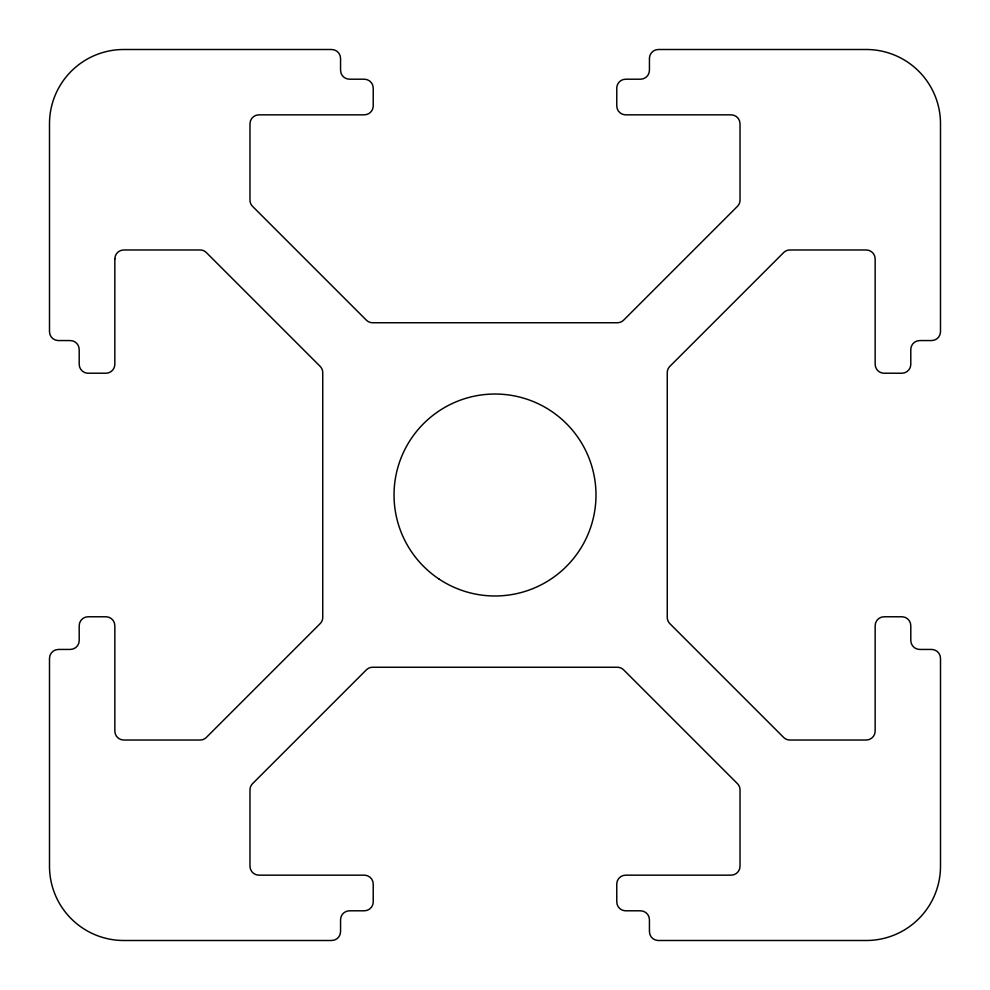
<?xml version="1.0" encoding="UTF-8"?>
<svg xmlns="http://www.w3.org/2000/svg" width="990" height="990" viewBox="0 0 990 990"><rect width="100%" height="100%" fill="white"/><g stroke="black" fill="none" stroke-linecap="round" stroke-linejoin="round"><path stroke-width="1.49" d="M114.84 258.885L114.828 364.877A8.91 8.91 0 0 1 105.93 373.23L87.553 373.218A8.91 8.91 0 0 1 79.2 364.32L79.2 349.47A8.91 8.91 0 0 0 70.29 340.56L57.853 340.548A8.91 8.91 0 0 1 49.5 331.65L49.5 123.75A74.25 74.25 0 0 1 123.75 49.5L331.65 49.5A8.91 8.91 0 0 1 340.56 58.41L340.56 70.29A8.91 8.91 0 0 0 349.47 79.2L364.32 79.2A8.91 8.91 0 0 1 373.23 88.11L373.218 106.487A8.91 8.91 0 0 1 364.32 114.84L258.885 114.84A8.91 8.91 0 0 0 249.975 123.75L249.975 200.079A8.91 8.91 0 0 0 252.586 206.378L366.337 320.129A8.91 8.91 0 0 0 372.636 322.74L617.364 322.74A8.91 8.91 0 0 0 623.663 320.129L737.414 206.378A8.91 8.91 0 0 0 740.025 200.079L740.025 123.75A8.91 8.91 0 0 0 731.115 114.84L625.123 114.828A8.91 8.91 0 0 1 616.77 105.93L616.782 87.553A8.91 8.91 0 0 1 625.68 79.2L640.53 79.2A8.91 8.91 0 0 0 649.44 70.29L649.452 57.853A8.91 8.91 0 0 1 658.35 49.5L866.25 49.5A74.25 74.25 0 0 1 940.5 123.75L940.488 332.207A8.91 8.91 0 0 1 931.59 340.56L919.71 340.56A8.91 8.91 0 0 0 910.8 349.47L910.788 364.877A8.91 8.91 0 0 1 901.89 373.23L883.513 373.218A8.91 8.91 0 0 1 875.16 364.32L875.16 258.885A8.91 8.91 0 0 0 866.25 249.975L789.921 249.975A8.91 8.91 0 0 0 783.622 252.586L669.871 366.337A8.91 8.91 0 0 0 667.26 372.636L667.26 617.364A8.91 8.91 0 0 0 669.871 623.663L783.622 737.414A8.91 8.91 0 0 0 789.921 740.025L866.25 740.025A8.91 8.91 0 0 0 875.16 731.115L875.16 625.68A8.91 8.91 0 0 1 884.07 616.77L902.447 616.782A8.91 8.91 0 0 1 910.8 625.68L910.8 640.53A8.91 8.91 0 0 0 919.71 649.44L932.147 649.452A8.91 8.91 0 0 1 940.5 658.35L940.5 866.25A74.25 74.25 0 0 1 866.25 940.5L657.793 940.488A8.91 8.91 0 0 1 649.44 931.59L649.44 919.71A8.91 8.91 0 0 0 640.53 910.8L625.123 910.788A8.91 8.91 0 0 1 616.77 901.89L616.782 883.513A8.91 8.91 0 0 1 625.68 875.16L731.115 875.16A8.91 8.91 0 0 0 740.025 866.25L740.025 789.921A8.91 8.91 0 0 0 737.414 783.622L623.663 669.871A8.91 8.91 0 0 0 617.364 667.26L372.636 667.26A8.91 8.91 0 0 0 366.337 669.871L252.586 783.622A8.91 8.91 0 0 0 249.975 789.921L249.975 866.25A8.91 8.91 0 0 0 258.885 875.16L364.877 875.172A8.91 8.91 0 0 1 373.23 884.07L373.218 902.447A8.91 8.91 0 0 1 364.32 910.8L349.47 910.8A8.91 8.91 0 0 0 340.56 919.71L340.56 931.59A8.91 8.91 0 0 1 331.65 940.5L123.75 940.5A74.25 74.25 0 0 1 49.5 866.25L49.5 658.35A8.91 8.91 0 0 1 58.41 649.44L70.29 649.44A8.91 8.91 0 0 0 79.2 640.53L79.2 625.68A8.91 8.91 0 0 1 88.11 616.77L106.487 616.782A8.91 8.91 0 0 1 114.84 625.68L114.84 731.115A8.91 8.91 0 0 0 123.75 740.025L200.079 740.025A8.91 8.91 0 0 0 206.378 737.414L320.129 623.663A8.91 8.91 0 0 0 322.74 617.364L322.74 372.636A8.91 8.91 0 0 0 320.129 366.337L206.378 252.586A8.91 8.91 0 0 0 200.079 249.975L123.75 249.975A8.91 8.91 0 0 0 114.84 258.885M438.904 578.964A100.98 100.98 0 0 0 595.77 501.608A100.98 100.98 0 0 0 450.339 404.44A100.98 100.98 0 0 0 438.904 578.964"/></g></svg>
